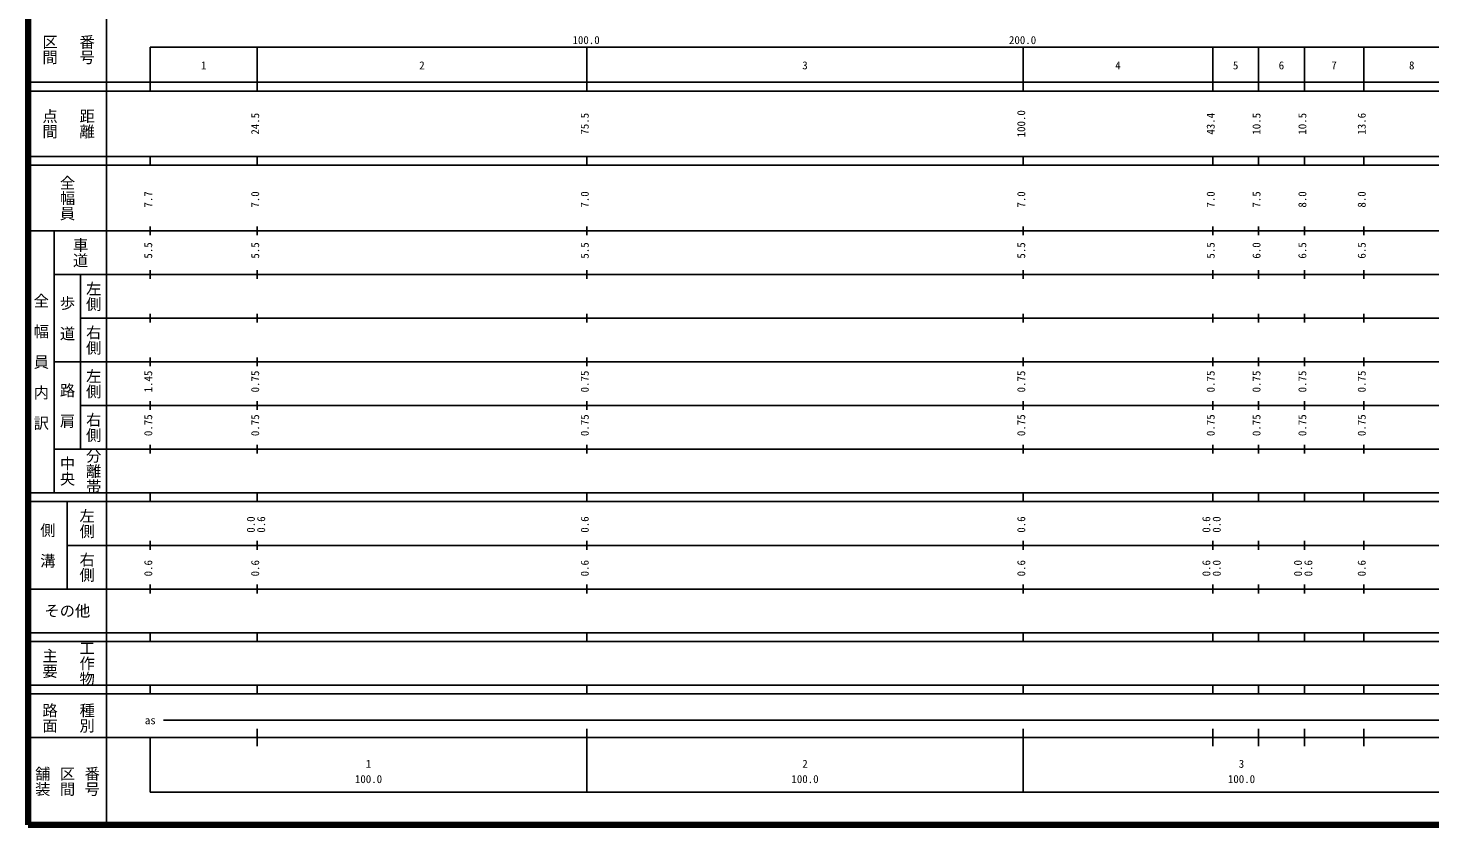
# Model space of a CAD drawing. Units: millimetres on the paper, enlarged 1000 times. Extents: x 40000 to 680000, y 20000 to 380000.
# Drawn here: x 40000 to 361176, y 20000 to 202409 of the extents above; entities that cross this region are included whole.
import ezdxf
from ezdxf.enums import TextEntityAlignment as Align

# ---------------------------------------------------------------- set-up
doc = ezdxf.new("R2010")
doc.units = ezdxf.units.MM
doc.header["$LTSCALE"] = 1000
doc.layers.add('M-TTL', color=2, linetype='Continuous', lineweight=140)
doc.layers.add('M-TTL-BAND', color=7, linetype='Continuous', lineweight=25)
doc.styles.add('@ＭＳ ゴシック', font='')
doc.styles.add('ＭＳ ゴシック', font='')
doc.styles.get('@ＭＳ ゴシック').set_extended_font_data('@MS Gothic')
doc.styles.get('ＭＳ ゴシック').set_extended_font_data('MS Gothic')

msp = doc.modelspace()

# ---------------------------------------------------------------- linework, layer by layer
at = {"layer": 'M-TTL'}
for p, q in [((40000, 380000), (40000, 20000)), ((40000, 20000), (680000, 20000))]:
    msp.add_line(p, q, dxfattribs=at)
at = {"layer": 'M-TTL-BAND'}
for p, q in [((58000, 370000), (58000, 20000)), ((68000, 198000), (579000, 198000)), ((68000, 198000), (68000, 188000)), ((92500, 188000), (92500, 198000)), ((168000, 188000), (168000, 198000)), ((268000, 188000), (268000, 198000)), ((311400, 188000), (311400, 198000)), ((321900, 188000), (321900, 198000)), ((332400, 188000), (332400, 198000)), ((346000, 188000), (346000, 198000)), ((40000, 190000), (579000, 190000)), ((40000, 188000), (579000, 188000)), ((40000, 173000), (579000, 173000)), ((40000, 171000), (579000, 171000)), ((68000, 171000), (68000, 173000)), ((92500, 171000), (92500, 173000)), ((168000, 171000), (168000, 173000)), ((268000, 171000), (268000, 173000)), ((311400, 171000), (311400, 173000)), ((321900, 171000), (321900, 173000)), ((332400, 171000), (332400, 173000)), ((346000, 171000), (346000, 173000)), ((40000, 156000), (579000, 156000)), ((46000, 96000), (46000, 156000)), ((68000, 155000), (68000, 157000)), ((92500, 155000), (92500, 157000)), ((168000, 155000), (168000, 157000)), ((268000, 155000), (268000, 157000)), ((311400, 155000), (311400, 157000)), ((321900, 155000), (321900, 157000)), ((332400, 155000), (332400, 157000)), ((346000, 155000), (346000, 157000)), ((46000, 146000), (579000, 146000)), ((52000, 146000), (52000, 106000)), ((68000, 145000), (68000, 147000)), ((92500, 145000), (92500, 147000)), ((168000, 145000), (168000, 147000)), ((268000, 145000), (268000, 147000)), ((311400, 145000), (311400, 147000)), ((321900, 145000), (321900, 147000)), ((332400, 145000), (332400, 147000)), ((346000, 145000), (346000, 147000)), ((52000, 136000), (579000, 136000)), ((68000, 135000), (68000, 137000)), ((92500, 135000), (92500, 137000)), ((168000, 135000), (168000, 137000)), ((268000, 135000), (268000, 137000)), ((311400, 135000), (311400, 137000)), ((321900, 135000), (321900, 137000)), ((332400, 135000), (332400, 137000)), ((346000, 135000), (346000, 137000)), ((46000, 126000), (579000, 126000)), ((68000, 125000), (68000, 127000)), ((92500, 125000), (92500, 127000)), ((168000, 125000), (168000, 127000)), ((268000, 125000), (268000, 127000)), ((311400, 125000), (311400, 127000)), ((321900, 125000), (321900, 127000)), ((332400, 125000), (332400, 127000)), ((346000, 125000), (346000, 127000)), ((52000, 116000), (579000, 116000)), ((68000, 115000), (68000, 117000)), ((92500, 115000), (92500, 117000)), ((168000, 115000), (168000, 117000)), ((268000, 115000), (268000, 117000)), ((311400, 115000), (311400, 117000)), ((321900, 115000), (321900, 117000)), ((332400, 115000), (332400, 117000)), ((346000, 115000), (346000, 117000)), ((46000, 106000), (579000, 106000)), ((68000, 105000), (68000, 107000)), ((92500, 105000), (92500, 107000)), ((168000, 105000), (168000, 107000)), ((268000, 105000), (268000, 107000)), ((311400, 105000), (311400, 107000)), ((321900, 105000), (321900, 107000)), ((332400, 105000), (332400, 107000)), ((346000, 105000), (346000, 107000)), ((40000, 96000), (579000, 96000)), ((40000, 94000), (579000, 94000)), ((49000, 94000), (49000, 74000)), ((68000, 94000), (68000, 96000)), ((92500, 94000), (92500, 96000)), ((168000, 94000), (168000, 96000)), ((268000, 94000), (268000, 96000)), ((311400, 94000), (311400, 96000)), ((321900, 94000), (321900, 96000)), ((332400, 94000), (332400, 96000)), ((346000, 94000), (346000, 96000)), ((49000, 84000), (579000, 84000)), ((68000, 83000), (68000, 85000)), ((92500, 83000), (92500, 85000)), ((168000, 83000), (168000, 85000)), ((268000, 83000), (268000, 85000)), ((311400, 83000), (311400, 85000)), ((321900, 83000), (321900, 85000)), ((332400, 83000), (332400, 85000)), ((346000, 83000), (346000, 85000)), ((40000, 74000), (579000, 74000)), ((68000, 73000), (68000, 75000)), ((92500, 73000), (92500, 75000)), ((168000, 73000), (168000, 75000)), ((268000, 73000), (268000, 75000)), ((311400, 73000), (311400, 75000)), ((321900, 73000), (321900, 75000)), ((332400, 73000), (332400, 75000)), ((346000, 73000), (346000, 75000)), ((40000, 64000), (579000, 64000)), ((40000, 62000), (579000, 62000)), ((68000, 62000), (68000, 64000)), ((92500, 62000), (92500, 64000)), ((168000, 62000), (168000, 64000)), ((268000, 62000), (268000, 64000)), ((311400, 62000), (311400, 64000)), ((321900, 62000), (321900, 64000)), ((332400, 62000), (332400, 64000)), ((346000, 62000), (346000, 64000)), ((40000, 52000), (579000, 52000)), ((68000, 50000), (68000, 52000)), ((92500, 50000), (92500, 52000)), ((168000, 50000), (168000, 52000)), ((268000, 50000), (268000, 52000)), ((311400, 50000), (311400, 52000)), ((321900, 50000), (321900, 52000)), ((332400, 50000), (332400, 52000)), ((346000, 50000), (346000, 52000)), ((40000, 50000), (579000, 50000)), ((71000, 44000), (402000, 44000)), ((92500, 38000), (92500, 42000)), ((168000, 27500), (168000, 42000)), ((268000, 27500), (268000, 42000)), ((311400, 38000), (311400, 42000)), ((321900, 38000), (321900, 42000)), ((332400, 38000), (332400, 42000)), ((346000, 38000), (346000, 42000)), ((40000, 40000), (579000, 40000)), ((68000, 40000), (68000, 27500)), ((68000, 27500), (579000, 27500))]:
    msp.add_line(p, q, dxfattribs=at)

# ---------------------------------------------------------------- texts
at = {"layer": 'M-TTL-BAND', "style": '@ＭＳ ゴシック'}
for s, p in [('区間', (45000, 197500)), ('番号', (53500, 197500)), ('点間', (45000, 180500)), ('距離', (53500, 180500)), ('全幅員', (49000, 163500)), ('車道', (52000, 151000)), ('全\u3000幅\u3000員\u3000内\u3000訳', (43000, 126000)), ('左側', (55000, 141000)), ('歩\u3000道', (49000, 136000)), ('右側', (55000, 131000)), ('左側', (55000, 121000)), ('路\u3000肩', (49000, 116000)), ('右側', (55000, 111000)), ('分離帯', (55000, 101000)), ('中央', (49000, 101000)), ('左側', (53500, 89000)), ('側\u3000溝', (44500, 84000)), ('右側', (53500, 79000)), ('工作物', (53500, 57000)), ('主要', (45000, 57000)), ('路面', (45000, 44500)), ('種別', (53500, 44500)), ('舗装', (43333, 30000)), ('区間', (49000, 30000)), ('番号', (54667, 30000))]:
    msp.add_text(s, height=2566, rotation=270, dxfattribs=at).set_placement(p, align=Align.MIDDLE_CENTER)
at = {"layer": 'M-TTL-BAND', "style": 'ＭＳ ゴシック'}
for s, p in [('100.0', (167844, 198195)), ('200.0', (267844, 198195)), ('1', (80250, 192405)), ('2', (130250, 192405)), ('3', (218000, 192405)), ('4', (289700, 192405)), ('5', (316650, 192405)), ('6', (327150, 192405)), ('7', (339200, 192405)), ('8', (357000, 192405)), ('as', (68000, 42500)), ('1', (118000, 32523)), ('2', (218000, 32523)), ('3', (318000, 32523)), ('100.0', (118000, 29033)), ('100.0', (218000, 29033)), ('100.0', (318000, 29033))]:
    msp.add_text(s, height=1833, dxfattribs=at).set_placement(p, align=Align.BOTTOM_CENTER)
for s, p in [('100.0', (269000, 180500)), ('24.5', (93500, 180500)), ('75.5', (169000, 180500)), ('43.4', (312400, 180500)), ('10.5', (322900, 180500)), ('10.5', (333400, 180500)), ('13.6', (347000, 180500)), ('7.7', (69000, 163174)), ('7.0', (93500, 163174)), ('7.0', (169000, 163174)), ('7.0', (269000, 163174)), ('7.0', (312400, 163174)), ('7.5', (322900, 163174)), ('8.0', (333400, 163174)), ('8.0', (347000, 163174)), ('5.5', (69000, 151500)), ('5.5', (93500, 151500)), ('5.5', (169000, 151500)), ('5.5', (269000, 151500)), ('5.5', (312400, 151500)), ('6.0', (322900, 151500)), ('6.5', (333400, 151500)), ('6.5', (347000, 151500)), ('1.45', (69000, 121500)), ('0.75', (93500, 121500)), ('0.75', (169000, 121500)), ('0.75', (269000, 121500)), ('0.75', (312400, 121500)), ('0.75', (322900, 121500)), ('0.75', (333400, 121500)), ('0.75', (347000, 121500)), ('0.75', (69000, 111500)), ('0.75', (93500, 111500)), ('0.75', (169000, 111500)), ('0.75', (269000, 111500)), ('0.75', (312400, 111500)), ('0.75', (322900, 111500)), ('0.75', (333400, 111500)), ('0.75', (347000, 111500)), ('0.0', (92500, 88764)), ('0.6', (94870, 88764)), ('0.6', (169000, 88764)), ('0.6', (269000, 88764)), ('0.6', (311400, 88764)), ('0.0', (313770, 88764)), ('0.6', (69000, 78764)), ('0.6', (93500, 78764)), ('0.6', (169000, 78764)), ('0.6', (269000, 78764)), ('0.6', (311400, 78764)), ('0.0', (313770, 78764)), ('0.0', (332400, 78764)), ('0.6', (334770, 78764)), ('0.6', (347000, 78764))]:
    msp.add_text(s, height=1833, rotation=90, dxfattribs=at).set_placement(p, align=Align.BOTTOM_CENTER)
msp.add_text('その他', height=2566, dxfattribs=at).set_placement((49000, 69000), align=Align.MIDDLE_CENTER)

doc.saveas('drawing.dxf')
